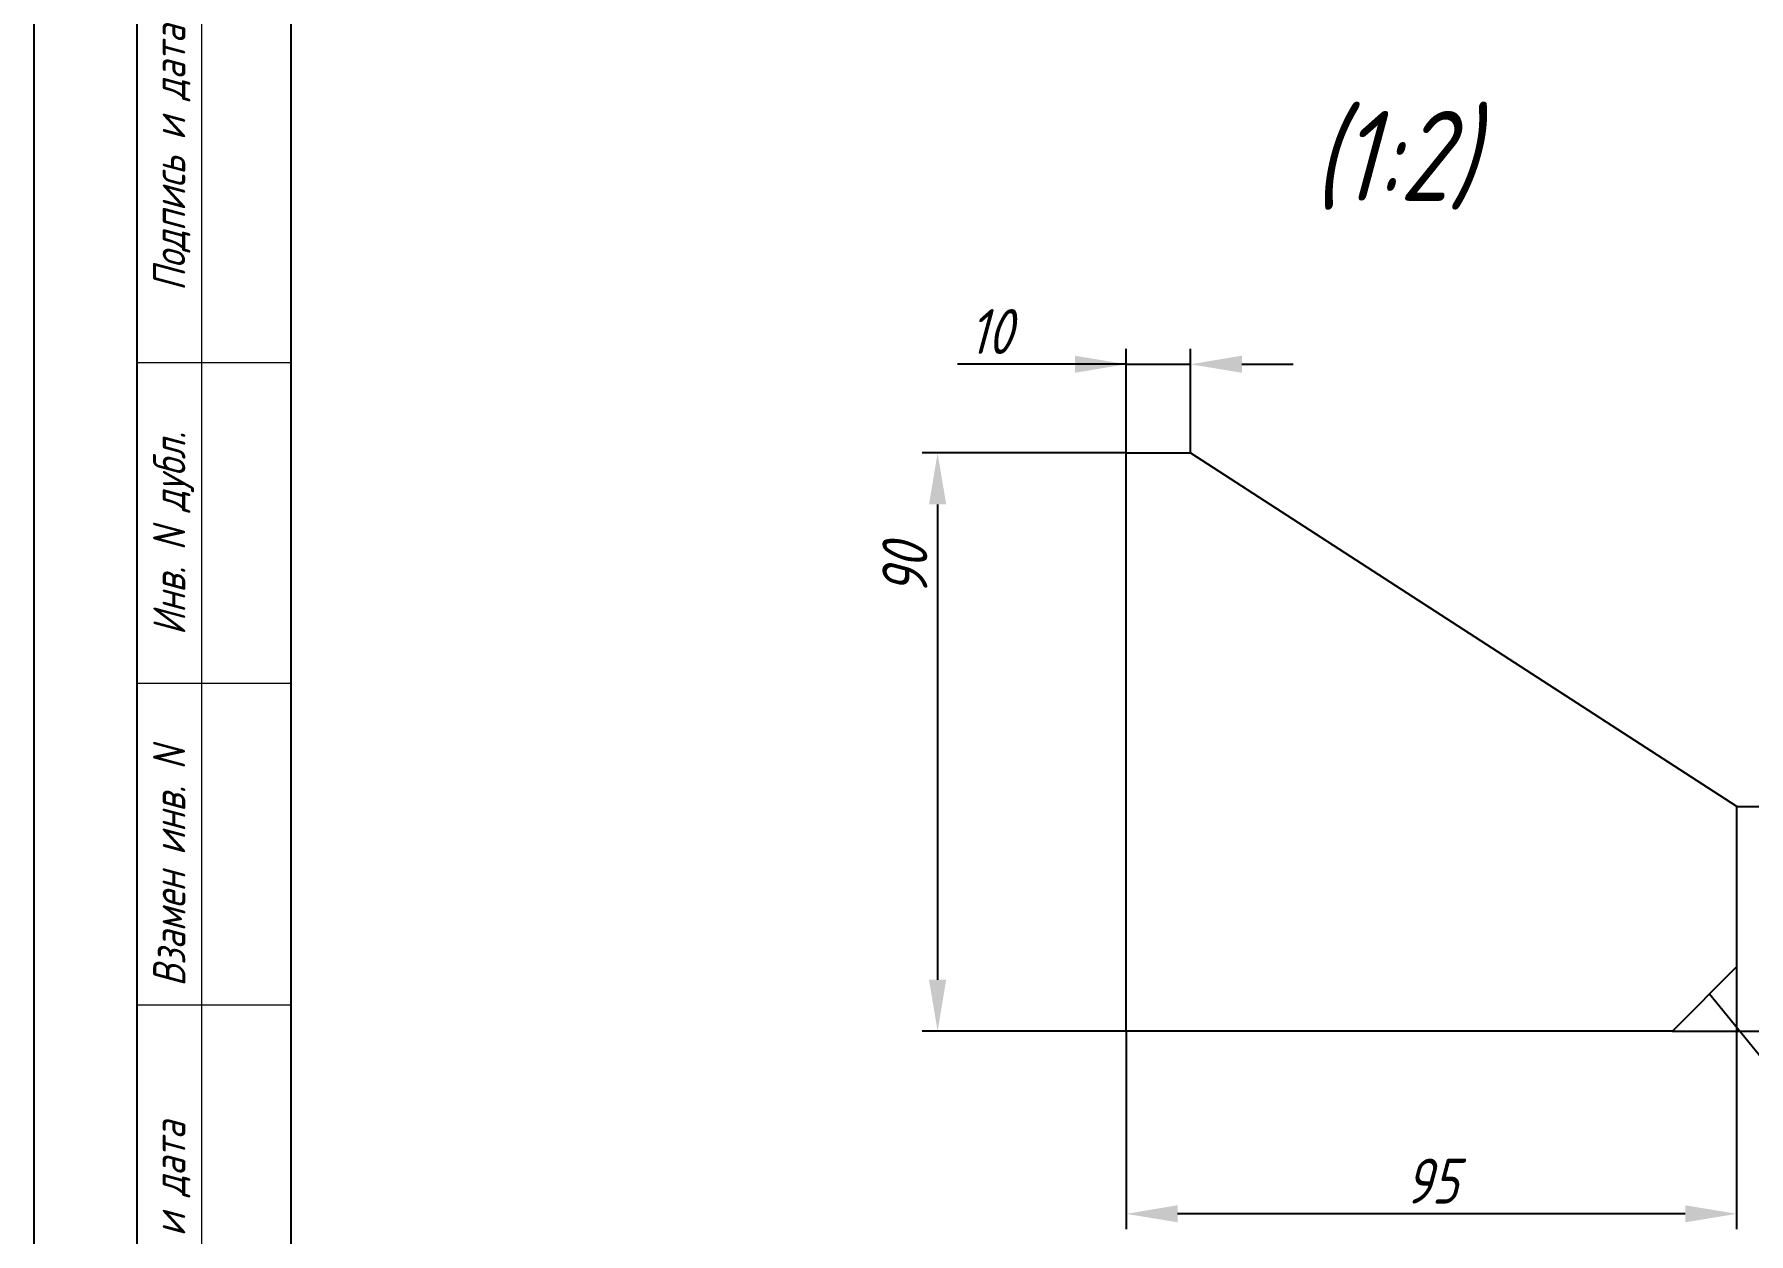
# Model space of a CAD drawing. Header units: millimetres. Extents: x -37166 to -34073, y -441 to 2979.
# Drawn here: x -34747 to -34613.6, y 300.5 to 393.9 of the extents above; entities that cross this region are included whole.
import ezdxf
from ezdxf.enums import TextEntityAlignment as Align

# ---------------------------------------------------------------- set-up
doc = ezdxf.new("R2010")
doc.units = ezdxf.units.MM
doc.header["$PDSIZE"] = -1
doc.linetypes.add('K5LT_BASIC', pattern=[0])
doc.linetypes.add('SLD-Сплошная', pattern=[0])
for name, color, linetype in [('Frame', 6, 'Continuous'), ('ОСНОВНАЯ_НАДПИСЬ', 7, 'SLD-Сплошная'), ('ЧЕРТЕЖ', 7, 'Continuous')]:
    doc.layers.add(name, color=color, linetype=linetype)
doc.styles.add('SLDTEXTSTYLE0', font='ГОСТ тип А наклонный.ttf')
doc.styles.get("Standard").update_dxf_attribs({"font": 'ГОСТ тип А наклонный.ttf'})
doc.styles.add('ГОСТ', font='ГОСТ тип А.ttf', dxfattribs={"oblique": 15})
doc.dimstyles.new('dim1', dxfattribs={"dimtxt": 3.5, "dimasz": 4, "dimexe": 1.2, "dimexo": 0, "dimgap": 0.8, "dimtad": 1, "dimdec": 0, "dimdsep": 46, "dimtxsty": 'Standard', "dimcen": 5, "dimadec": 0, "dimazin": 0, "dimtfac": 1, "dimtdec": 0, "dimtmove": 0, "dimatfit": 3, "dimfxl": 0, "dimtolj": 1, "dimtzin": 0, "dimarcsym": 0})

# ---------------------------------------------------------------- blocks, each defined once
blk = doc.blocks.new('stamp-side-22600')
at = {"layer": 'Frame'}
blk.add_line((-12, 0), (-12, 145), dxfattribs=at)
at = {"layer": 'Frame', "color": 7, "lineweight": 13}
blk.add_line((-7, 145), (-7, 0), dxfattribs=at)
at = {"layer": 'Frame', "lineweight": 13}
for p, q in [((-12, 110), (0, 110)), ((0, 85), (-12, 85)), ((-12, 60), (0, 60))]:
    blk.add_line(p, q, dxfattribs=at)
at = {"color": 7, "lineweight": 13, "style": 'ГОСТ', "oblique": 15}
for s, p in [('Подпись и дата', (-8.25, 115.55)), ('Инв. N дубл.', (-8.25, 88.76)), ('Взамен инв. N', (-8.25, 61.42)), ('Подпись и дата', (-8.25, 30.25))]:
    blk.add_text(s, height=2.5, rotation=90, dxfattribs=at).set_placement(p)
blk = doc.blocks.new('stamp-side-w22600')
blk.add_blockref('stamp-side-22600', (0, 0))
blk = doc.blocks.new('A4-vert-gost-02-Neptun')
at = {"layer": 'Frame', "color": 7}
blk.add_lwpolyline([(0, 0), (0, 297), (210, 297), (210, 0)], close=True, dxfattribs=at)
at = {"layer": 'Frame'}
blk.add_lwpolyline([(20, 5), (20, 292), (205, 292), (205, 5)], close=True, dxfattribs=at)
blk.add_blockref('stamp-side-w22600', (20, 5))
at = {"layer": 'ОСНОВНАЯ_НАДПИСЬ', "lineweight": 13, "style": 'SLDTEXTSTYLE0', "oblique": 7.5}
blk.add_attdef('PAGE', text='', height=3.5, dxfattribs=at).set_placement((199.52, 7.97), align=Align.CENTER)
at = {"layer": 'ЧЕРТЕЖ', "style": 'ГОСТ', "oblique": 15}
blk.add_attdef('НОМЕР ЧЕРТЕЖА', text='', height=5, rotation=180, dxfattribs=at).set_placement((58.02, 285.18), align=Align.MIDDLE_CENTER)
blk.add_attdef('Номер чертежа', text='', height=7, dxfattribs=at).set_placement((141.15, 13.28), align=Align.MIDDLE_CENTER)
blk = doc.blocks.new('*D6979')
at = {"color": 0, "lineweight": -2}
for p, q in [((-34614.51, 321.3), (-34614.51, 300.89)), ((-34662.01, 316.3), (-34662.01, 300.89)), ((-34618.51, 302.09), (-34658.01, 302.09))]:
    blk.add_line(p, q, dxfattribs=at)
at = {"color": 0}
for points in [[(-34658.01, 302.76), (-34658.01, 301.43), (-34662.01, 302.09)], [(-34618.51, 301.43), (-34618.51, 302.76), (-34614.51, 302.09)]]:
    blk.add_solid(points, dxfattribs=at)
at = {"layer": 'Defpoints', "color": 0}
for p in [(-34614.51, 321.3), (-34662.01, 316.3), (-34662.01, 302.09)]:
    blk.add_point(p, dxfattribs=at)
at = {"color": 0, "insert": (-34638.26, 304.64), "char_height": 3.5, "attachment_point": 5}
blk.add_mtext('\\A1;95', dxfattribs=at)
blk = doc.blocks.new('D35')
at = {"color": 0, "lineweight": -2}
for p, q in [((-34662.01, 361.3), (-34677.89, 361.3)), ((-34676.69, 357.3), (-34676.69, 320.3)), ((-34662.01, 316.3), (-34677.89, 316.3))]:
    blk.add_line(p, q, dxfattribs=at)
at = {"color": 0}
for points in [[(-34676.02, 357.3), (-34677.36, 357.3), (-34676.69, 361.3)], [(-34677.36, 320.3), (-34676.02, 320.3), (-34676.69, 316.3)]]:
    blk.add_solid(points, dxfattribs=at)
at = {"layer": 'Defpoints', "color": 0}
for p in [(-34662.01, 361.3), (-34676.69, 316.3), (-34662.01, 316.3)]:
    blk.add_point(p, dxfattribs=at)
at = {"color": 0, "insert": (-34679.24, 352.22), "char_height": 3.5, "attachment_point": 5, "rotation": 90}
blk.add_mtext('\\A1;90', dxfattribs=at)
blk = doc.blocks.new('*D6980')
at = {"color": 0, "lineweight": -2}
for p, q in [((-34614.51, 333.8), (-34599.08, 333.8)), ((-34600.28, 329.8), (-34600.28, 320.3)), ((-34619.51, 316.3), (-34599.08, 316.3))]:
    blk.add_line(p, q, dxfattribs=at)
at = {"color": 0}
for points in [[(-34599.62, 329.8), (-34600.95, 329.8), (-34600.28, 333.8)], [(-34600.95, 320.3), (-34599.62, 320.3), (-34600.28, 316.3)]]:
    blk.add_solid(points, dxfattribs=at)
at = {"layer": 'Defpoints', "color": 0}
for p in [(-34614.51, 333.8), (-34619.51, 316.3), (-34600.28, 316.3)]:
    blk.add_point(p, dxfattribs=at)
at = {"color": 0, "insert": (-34602.83, 325.05), "char_height": 3.5, "attachment_point": 5, "rotation": 90}
blk.add_mtext('\\A1;35', dxfattribs=at)
blk = doc.blocks.new('*D6981')
at = {"color": 0, "lineweight": -2}
for p, q in [((-34662.01, 361.3), (-34662.01, 369.4)), ((-34657.01, 361.3), (-34657.01, 369.4)), ((-34662.01, 368.2), (-34675.13, 368.2)), ((-34666.01, 368.2), (-34670.01, 368.2)), ((-34662.01, 368.2), (-34657.01, 368.2)), ((-34653.01, 368.2), (-34649.01, 368.2))]:
    blk.add_line(p, q, dxfattribs=at)
at = {"color": 0}
for points in [[(-34666.01, 367.54), (-34666.01, 368.87), (-34662.01, 368.2)], [(-34653.01, 368.87), (-34653.01, 367.54), (-34657.01, 368.2)]]:
    blk.add_solid(points, dxfattribs=at)
at = {"layer": 'Defpoints', "color": 0}
for p in [(-34657.01, 368.2), (-34662.01, 361.3), (-34657.01, 361.3)]:
    blk.add_point(p, dxfattribs=at)
at = {"color": 0, "insert": (-34672.57, 370.75), "char_height": 3.5, "attachment_point": 5}
blk.add_mtext('\\A1;10', dxfattribs=at)

msp = doc.modelspace()

# ---------------------------------------------------------------- linework, layer by layer
at = {"color": 2, "linetype": 'K5LT_BASIC'}
for p, q in [((-34662.006, 316.303), (-34662.006, 361.303)), ((-34662.006, 361.303), (-34657.006, 361.303)), ((-34657.006, 361.303), (-34614.506, 333.803)), ((-34614.506, 333.803), (-34614.506, 321.303)), ((-34614.506, 321.303), (-34619.506, 316.303)), ((-34619.506, 316.303), (-34662.006, 316.303))]:
    msp.add_line(p, q, dxfattribs=at)
at = {"color": 7}
msp.add_lwpolyline([(-34596.388, 307.394), (-34606.994, 307.394), (-34616.615, 319.194)], dxfattribs=at)

# ---------------------------------------------------------------- block references
at = {"color": 2, "lineweight": 100, "ltscale": 0.4}
msp.add_blockref('A4-vert-gost-02-Neptun', (-34746.989, 253.351), dxfattribs=at)

# ---------------------------------------------------------------- dimensions: what is measured, and where the dimension line sits
for base, p1, p2, picture, middle in [((-34657.006, 368.204), (-34662.006, 361.303), (-34657.006, 361.303), '*D6981', (-34672.567, 368.204)), ((-34662.006, 302.094), (-34614.506, 321.303), (-34662.006, 316.303), '*D6979', (-34638.256, 302.094))]:
    dim = msp.add_linear_dim(base=base, p1=p1, p2=p2, dimstyle='dim1', override={"dimlfac": 2, "dimsah": 1})
    dim.commit()
    dim.dimension.update_dxf_attribs({"geometry": picture, "text_midpoint": middle, "dimtype": 160})
for base, p1, p2, picture, middle in [((-34676.691, 316.303), (-34662.006, 361.303), (-34662.006, 316.303), 'D35', (-34676.691, 352.218)), ((-34600.284, 316.303), (-34614.506, 333.803), (-34619.506, 316.303), '*D6980', (-34600.284, 325.053))]:
    dim = msp.add_linear_dim(base=base, p1=p1, p2=p2, angle=90, dimstyle='dim1', override={"dimlfac": 2, "dimsah": 1})
    dim.commit()
    dim.dimension.update_dxf_attribs({"geometry": picture, "text_midpoint": middle, "dimtype": 160})

# ---------------------------------------------------------------- next in the draw order: texts
at = {"color": 7, "insert": (-34647.545, 380.226), "char_height": 7, "attachment_point": 7, "style": 'ГОСТ', "bg_fill": 2}
msp.add_mtext('{\\A1;(1:2)}', dxfattribs=at)

doc.saveas('drawing.dxf')
